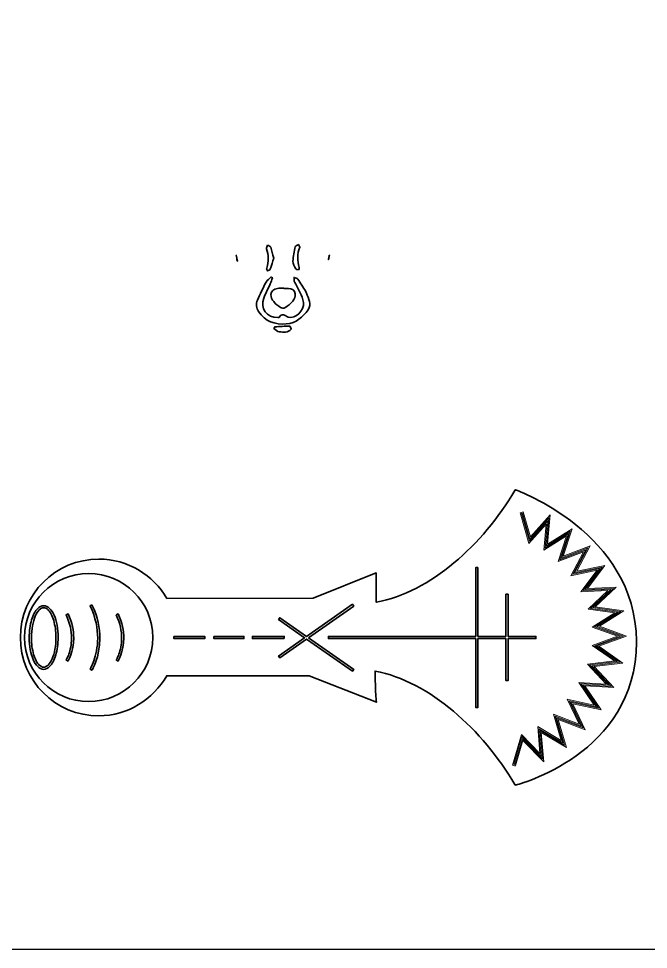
# Model space of a CAD drawing. Header units: inches. Extents: x 25.8 to 55.1, y -42.2 to -1.5.
# Drawn here: x 35.59 to 45.85, y -42.15 to -26.98 of the extents above; entities that cross this region are included whole.
import ezdxf

# ---------------------------------------------------------------- set-up
doc = ezdxf.new("R2010")
doc.units = ezdxf.units.IN
doc.header["$MEASUREMENT"] = 0
doc.layers.add('Capa 2', color=7, linetype='Continuous')

# ---------------------------------------------------------------- blocks, each defined once
blk = doc.blocks.new('block 2')
at = {"layer": 'Capa 2', "color": 175, "lineweight": 35, "true_color": 0x3b4998}
for points in [[(43.075, -35.929), (43.04, -35.929), (43.04, -37.051), (40.639, -37.051), (40.639, -37.086), (43.04, -37.086), (43.04, -38.209), (43.075, -38.209), (43.075, -37.086), (43.531, -37.086), (43.531, -37.772), (43.566, -37.772), (43.566, -37.086), (44.021, -37.086), (44.021, -37.051), (43.566, -37.051), (43.566, -36.365), (43.531, -36.365), (43.531, -37.051), (43.075, -37.051), (43.075, -35.929)], [(40.313, -37.073), (41.051, -36.556), (41.031, -36.527), (40.283, -37.052), (39.848, -36.746), (39.827, -36.775), (40.252, -37.073), (39.827, -37.371), (39.848, -37.4), (40.283, -37.095), (41.031, -37.619), (41.051, -37.59), (40.313, -37.073)], [(38.124, -37.051), (38.124, -37.086), (38.626, -37.086), (38.626, -37.051), (38.124, -37.051)], [(38.774, -37.051), (38.774, -37.086), (39.262, -37.086), (39.262, -37.051), (38.774, -37.051)], [(39.921, -37.086), (39.921, -37.051), (39.402, -37.051), (39.402, -37.086), (39.921, -37.086)], [(36.397, -37.454), (36.397, -37.454), (36.397, -37.454), (36.397, -37.454)], [(37.213, -37.454), (37.213, -37.454), (37.213, -37.454), (37.213, -37.454)]]:
    blk.add_lwpolyline(points, dxfattribs=at)
for points, knots in [([(36.198, -37.354), (36.222, -37.272), (36.236, -37.174), (36.236, -37.069), (36.236, -36.928), (36.212, -36.801), (36.171, -36.707), (36.151, -36.66), (36.126, -36.622), (36.098, -36.594), (36.07, -36.566), (36.037, -36.55), (36.001, -36.55), (35.965, -36.55), (35.932, -36.566), (35.904, -36.594), (35.862, -36.636), (35.828, -36.701), (35.804, -36.783), (35.78, -36.865), (35.766, -36.963), (35.766, -37.069), (35.766, -37.209), (35.791, -37.337), (35.831, -37.43), (35.852, -37.477), (35.876, -37.516), (35.904, -37.543), (35.932, -37.571), (35.965, -37.588), (36.001, -37.588), (36.037, -37.588), (36.07, -37.571), (36.098, -37.543), (36.14, -37.502), (36.174, -37.436), (36.198, -37.354)], [0, 0, 0, 0, 1, 1, 1, 2, 2, 2, 3, 3, 3, 4, 4, 4, 5, 5, 5, 6, 6, 6, 7, 7, 7, 8, 8, 8, 9, 9, 9, 10, 10, 10, 11, 11, 11, 12, 12, 12, 12]), ([(36.788, -36.537), (36.788, -36.537), (36.757, -36.552), (36.757, -36.552), (36.85, -36.747), (36.881, -36.927), (36.881, -37.079), (36.881, -37.232), (36.85, -37.359), (36.819, -37.447), (36.803, -37.491), (36.788, -37.525), (36.776, -37.548), (36.771, -37.56), (36.766, -37.569), (36.763, -37.575), (36.763, -37.575), (36.759, -37.582), (36.759, -37.582), (36.759, -37.582), (36.758, -37.584), (36.758, -37.584), (36.758, -37.584), (36.788, -37.602), (36.788, -37.602), (36.789, -37.6), (36.916, -37.395), (36.916, -37.079), (36.916, -36.922), (36.884, -36.737), (36.788, -36.537)], [0, 0, 0, 0, 1, 1, 1, 2, 2, 2, 3, 3, 3, 4, 4, 4, 5, 5, 5, 6, 6, 6, 7, 7, 7, 8, 8, 8, 9, 9, 9, 10, 10, 10, 10]), ([(35.929, -37.518), (35.893, -37.484), (35.861, -37.422), (35.838, -37.344), (35.815, -37.266), (35.801, -37.171), (35.801, -37.069), (35.801, -36.932), (35.826, -36.809), (35.864, -36.721), (35.883, -36.677), (35.905, -36.642), (35.929, -36.619), (35.953, -36.596), (35.977, -36.585), (36.001, -36.585), (36.026, -36.585), (36.05, -36.596), (36.074, -36.619), (36.109, -36.654), (36.142, -36.715), (36.165, -36.793), (36.187, -36.871), (36.201, -36.966), (36.201, -37.069), (36.201, -37.205), (36.177, -37.329), (36.139, -37.416), (36.12, -37.46), (36.097, -37.495), (36.074, -37.518), (36.05, -37.541), (36.026, -37.553), (36.001, -37.553), (35.977, -37.553), (35.953, -37.541), (35.929, -37.518)], [0, 0, 0, 0, 1, 1, 1, 2, 2, 2, 3, 3, 3, 4, 4, 4, 5, 5, 5, 6, 6, 6, 7, 7, 7, 8, 8, 8, 9, 9, 9, 10, 10, 10, 11, 11, 11, 12, 12, 12, 12]), ([(36.411, -37.338), (36.4, -37.37), (36.389, -37.394), (36.381, -37.411), (36.377, -37.419), (36.373, -37.425), (36.371, -37.429), (36.371, -37.429), (36.368, -37.434), (36.368, -37.434), (36.368, -37.434), (36.367, -37.435), (36.367, -37.435), (36.367, -37.435), (36.397, -37.454), (36.397, -37.454), (36.398, -37.452), (36.49, -37.304), (36.49, -37.076), (36.49, -36.963), (36.467, -36.829), (36.398, -36.685), (36.398, -36.685), (36.366, -36.7), (36.366, -36.7), (36.433, -36.839), (36.455, -36.967), (36.455, -37.076), (36.455, -37.185), (36.433, -37.276), (36.411, -37.338)], [0, 0, 0, 0, 1, 1, 1, 2, 2, 2, 3, 3, 3, 4, 4, 4, 5, 5, 5, 6, 6, 6, 7, 7, 7, 8, 8, 8, 9, 9, 9, 10, 10, 10, 10]), ([(37.183, -36.7), (37.249, -36.839), (37.271, -36.967), (37.271, -37.076), (37.271, -37.185), (37.249, -37.276), (37.227, -37.338), (37.216, -37.37), (37.205, -37.394), (37.197, -37.411), (37.193, -37.419), (37.189, -37.425), (37.187, -37.429), (37.187, -37.429), (37.184, -37.434), (37.184, -37.434), (37.184, -37.434), (37.183, -37.435), (37.183, -37.435), (37.183, -37.435), (37.213, -37.454), (37.213, -37.454), (37.214, -37.452), (37.306, -37.304), (37.306, -37.076), (37.306, -36.963), (37.283, -36.829), (37.214, -36.685), (37.214, -36.685), (37.183, -36.7), (37.183, -36.7)], [0, 0, 0, 0, 1, 1, 1, 2, 2, 2, 3, 3, 3, 4, 4, 4, 5, 5, 5, 6, 6, 6, 7, 7, 7, 8, 8, 8, 9, 9, 9, 10, 10, 10, 10])]:
    blk.add_open_spline(points, degree=3, knots=knots, dxfattribs=at)
blk = doc.blocks.new('block 7')
at = {"layer": 'Capa 2', "color": 12, "lineweight": 35, "true_color": 0xe30513}
for points, knots in [([(39.647, -30.675), (39.665, -30.685), (39.693, -30.692), (39.699, -30.708), (39.719, -30.763), (39.731, -30.821), (39.749, -30.885), (39.731, -30.944), (39.714, -31.006), (39.691, -31.065), (39.686, -31.078), (39.662, -31.084), (39.646, -31.093), (39.642, -31.078), (39.63, -31.06), (39.634, -31.047), (39.668, -30.941), (39.664, -30.837), (39.632, -30.732), (39.627, -30.716), (39.641, -30.694), (39.647, -30.675)], [0, 0, 0, 0, 1, 1, 1, 2, 2, 2, 3, 3, 3, 4, 4, 4, 5, 5, 5, 6, 6, 6, 7, 7, 7, 7]), ([(40.1, -30.698), (40.103, -30.684), (40.133, -30.676), (40.15, -30.665), (40.158, -30.679), (40.166, -30.692), (40.176, -30.707), (40.126, -30.818), (40.135, -30.927), (40.165, -31.038), (40.168, -31.048), (40.157, -31.073), (40.151, -31.074), (40.137, -31.075), (40.112, -31.07), (40.108, -31.06), (40.088, -31.021), (40.061, -30.978), (40.062, -30.937), (40.065, -30.857), (40.083, -30.777), (40.1, -30.698)], [0, 0, 0, 0, 1, 1, 1, 2, 2, 2, 3, 3, 3, 4, 4, 4, 5, 5, 5, 6, 6, 6, 7, 7, 7, 7]), ([(39.135, -30.836), (39.143, -30.869), (39.148, -30.901), (39.154, -30.934), (39.155, -30.934), (39.155, -30.934), (39.156, -30.934), (39.15, -30.901), (39.144, -30.868), (39.137, -30.836), (39.137, -30.836), (39.136, -30.836), (39.135, -30.836)], [0, 0, 0, 0, 1, 1, 1, 2, 2, 2, 3, 3, 3, 4, 4, 4, 4]), ([(40.641, -30.912), (40.645, -30.888), (40.65, -30.864), (40.655, -30.839), (40.655, -30.839), (40.654, -30.839), (40.654, -30.838), (40.648, -30.863), (40.644, -30.888), (40.639, -30.913), (40.64, -30.913), (40.64, -30.913), (40.641, -30.912)], [0, 0, 0, 0, 1, 1, 1, 2, 2, 2, 3, 3, 3, 4, 4, 4, 4]), ([(40.269, -31.43), (40.275, -31.438), (40.278, -31.448), (40.281, -31.457), (40.311, -31.545), (40.375, -31.638), (40.309, -31.726), (40.222, -31.845), (40.116, -31.948), (39.953, -31.958), (39.766, -31.97), (39.608, -31.92), (39.502, -31.755), (39.464, -31.697), (39.453, -31.635), (39.483, -31.571), (39.529, -31.472), (39.573, -31.372), (39.624, -31.276), (39.642, -31.242), (39.679, -31.219), (39.707, -31.191), (39.714, -31.196), (39.721, -31.201), (39.728, -31.206), (39.717, -31.24), (39.708, -31.275), (39.693, -31.307), (39.658, -31.384), (39.615, -31.458), (39.585, -31.536), (39.521, -31.702), (39.635, -31.857), (39.814, -31.855), (39.821, -31.855), (39.833, -31.857), (39.835, -31.853), (39.882, -31.767), (39.928, -31.827), (39.984, -31.845), (40.101, -31.884), (40.25, -31.741), (40.233, -31.609), (40.225, -31.551), (40.2, -31.495), (40.176, -31.441), (40.149, -31.38), (40.113, -31.323), (40.084, -31.262), (40.076, -31.245), (40.081, -31.221), (40.08, -31.201), (40.101, -31.21), (40.131, -31.212), (40.142, -31.228), (40.188, -31.293), (40.228, -31.362), (40.269, -31.43)], [0, 0, 0, 0, 1, 1, 1, 2, 2, 2, 3, 3, 3, 4, 4, 4, 5, 5, 5, 6, 6, 6, 7, 7, 7, 8, 8, 8, 9, 9, 9, 10, 10, 10, 11, 11, 11, 12, 12, 12, 13, 13, 13, 14, 14, 14, 15, 15, 15, 16, 16, 16, 17, 17, 17, 18, 18, 18, 19, 19, 19, 19]), ([(39.808, -31.379), (39.843, -31.375), (39.878, -31.376), (39.913, -31.374), (39.913, -31.375), (39.913, -31.377), (39.913, -31.378), (39.937, -31.378), (39.962, -31.378), (39.987, -31.378), (40.049, -31.378), (40.091, -31.415), (40.099, -31.469), (40.104, -31.505), (40.085, -31.555), (40.061, -31.585), (40.026, -31.629), (39.978, -31.664), (39.931, -31.695), (39.915, -31.706), (39.878, -31.703), (39.861, -31.691), (39.819, -31.665), (39.777, -31.634), (39.748, -31.595), (39.723, -31.563), (39.7, -31.517), (39.703, -31.48), (39.707, -31.425), (39.75, -31.387), (39.808, -31.379)], [0, 0, 0, 0, 1, 1, 1, 2, 2, 2, 3, 3, 3, 4, 4, 4, 5, 5, 5, 6, 6, 6, 7, 7, 7, 8, 8, 8, 9, 9, 9, 10, 10, 10, 10]), ([(40.031, -32.041), (39.982, -32.109), (39.906, -32.091), (39.839, -32.087), (39.809, -32.086), (39.781, -32.052), (39.753, -32.032), (39.758, -32.023), (39.764, -32.014), (39.769, -32.005), (39.848, -32.001), (39.927, -31.995), (40.006, -31.994), (40.015, -31.994), (40.036, -32.034), (40.031, -32.041)], [0, 0, 0, 0, 1, 1, 1, 2, 2, 2, 3, 3, 3, 4, 4, 4, 5, 5, 5, 5])]:
    blk.add_open_spline(points, degree=3, knots=knots, dxfattribs=at)

msp = doc.modelspace()

# ---------------------------------------------------------------- hatches: boundary and pattern name
at = {"layer": 'Capa 2', "true_color": 0x3b4998}
h = msp.add_hatch(color=175, dxfattribs=at)
h.dxf.hatch_style = 2
h.paths.add_polyline_path([(43.931, -35.43), (43.814, -35.022), (43.781, -35.031), (43.764, -35.036), (43.907, -35.534), (44.188, -35.219), (44.151, -35.647), (44.519, -35.414), (44.384, -35.831), (44.794, -35.672), (44.587, -36.062), (45.019, -35.972), (44.752, -36.324), (45.193, -36.305), (44.871, -36.606), (45.306, -36.666), (44.936, -36.899), (45.348, -37.046), (44.937, -37.197), (45.298, -37.45), (44.858, -37.503), (45.164, -37.827), (44.718, -37.8), (44.967, -38.171), (44.53, -38.076), (44.722, -38.48), (44.304, -38.321), (44.43, -38.749), (44.049, -38.522), (44.084, -38.958), (43.785, -38.65), (43.637, -39.148), (43.669, -39.158), (43.686, -39.163), (43.809, -38.749), (44.147, -39.097), (44.108, -38.617), (44.516, -38.86), (44.382, -38.406), (44.823, -38.574), (44.621, -38.148), (45.081, -38.249), (44.819, -37.857), (45.29, -37.886), (44.966, -37.542), (45.438, -37.485), (45.047, -37.211), (45.498, -37.045), (45.453, -37.029), (45.053, -36.886), (45.453, -36.634), (44.985, -36.57), (45.329, -36.248), (44.859, -36.268), (45.144, -35.894), (44.684, -35.989), (44.905, -35.575), (44.466, -35.744), (44.612, -35.295), (44.211, -35.548), (44.253, -35.069)])
at = {"layer": 'Capa 2', "true_color": 0x1c1c1b}
h = msp.add_hatch(color=179, dxfattribs=at)
h.dxf.hatch_style = 2
h.paths.add_polyline_path([(45.447, -37.045), (45.009, -37.206), (45.39, -37.473), (44.929, -37.529), (45.247, -37.866), (44.784, -37.838), (45.042, -38.222), (44.59, -38.123), (44.788, -38.542), (44.355, -38.377), (44.486, -38.822), (44.088, -38.584), (44.125, -39.049), (43.801, -38.715), (43.674, -39.141), (43.659, -39.136), (43.793, -38.684), (44.106, -39.006), (44.069, -38.555), (44.459, -38.787), (44.331, -38.35), (44.756, -38.513), (44.561, -38.101), (45.007, -38.198), (44.752, -37.819), (45.207, -37.847), (44.895, -37.516), (45.346, -37.462), (44.975, -37.202), (45.399, -37.045), (44.976, -36.894), (45.356, -36.655), (44.911, -36.594), (45.239, -36.286), (44.789, -36.305), (45.062, -35.946), (44.62, -36.037), (44.832, -35.639), (44.412, -35.801), (44.551, -35.373), (44.172, -35.613), (44.21, -35.167), (43.915, -35.498), (43.786, -35.048), (43.802, -35.044), (43.923, -35.466), (44.231, -35.12), (44.19, -35.582), (44.58, -35.336), (44.438, -35.774), (44.867, -35.608), (44.651, -36.014), (45.101, -35.921), (44.823, -36.287), (45.282, -36.268), (44.946, -36.582), (45.403, -36.645), (45.013, -36.89)])

# ---------------------------------------------------------------- linework, layer by layer
at = {"layer": 'Capa 2', "color": 178, "lineweight": 25, "true_color": 0x010000}
msp.add_lwpolyline([(55.059, -42.152), (29.762, -42.152), (29.762, -1.508), (55.059, -1.508), (55.059, -42.152)], dxfattribs=at)
at = {"layer": 'Capa 2', "lineweight": 0}
for points in [[(43.931, -35.43), (43.814, -35.022), (43.781, -35.031), (43.764, -35.036), (43.907, -35.534), (44.188, -35.219), (44.151, -35.647), (44.519, -35.414), (44.384, -35.831), (44.794, -35.672), (44.587, -36.062), (45.019, -35.972), (44.752, -36.324), (45.193, -36.305), (44.871, -36.606), (45.306, -36.666), (44.936, -36.899), (45.348, -37.046), (44.937, -37.197), (45.298, -37.45), (44.858, -37.503), (45.164, -37.827), (44.718, -37.8), (44.967, -38.171), (44.53, -38.076), (44.722, -38.48), (44.304, -38.321), (44.43, -38.749), (44.049, -38.522), (44.084, -38.958), (43.785, -38.65), (43.637, -39.148), (43.669, -39.158), (43.686, -39.163), (43.809, -38.749), (44.147, -39.097), (44.108, -38.617), (44.516, -38.86), (44.382, -38.406), (44.823, -38.574), (44.621, -38.148), (45.081, -38.249), (44.819, -37.857), (45.29, -37.886), (44.966, -37.542), (45.438, -37.485), (45.047, -37.211), (45.498, -37.045), (45.453, -37.029), (45.053, -36.886), (45.453, -36.634), (44.985, -36.57), (45.329, -36.248), (44.859, -36.268), (45.144, -35.894), (44.684, -35.989), (44.905, -35.575), (44.466, -35.744), (44.612, -35.295), (44.211, -35.548), (44.253, -35.069), (43.931, -35.43)], [(45.447, -37.045), (45.009, -37.206), (45.39, -37.473), (44.929, -37.529), (45.247, -37.866), (44.784, -37.838), (45.042, -38.222), (44.59, -38.123), (44.788, -38.542), (44.355, -38.377), (44.486, -38.822), (44.088, -38.584), (44.125, -39.049), (43.801, -38.715), (43.674, -39.141), (43.659, -39.136), (43.793, -38.684), (44.106, -39.006), (44.069, -38.555), (44.459, -38.787), (44.331, -38.35), (44.756, -38.513), (44.561, -38.101), (45.007, -38.198), (44.752, -37.819), (45.207, -37.847), (44.895, -37.516), (45.346, -37.462), (44.975, -37.202), (45.399, -37.045), (44.976, -36.894), (45.356, -36.655), (44.911, -36.594), (45.239, -36.286), (44.789, -36.305), (45.062, -35.946), (44.62, -36.037), (44.832, -35.639), (44.412, -35.801), (44.551, -35.373), (44.172, -35.613), (44.21, -35.167), (43.915, -35.498), (43.786, -35.048), (43.802, -35.044), (43.923, -35.466), (44.231, -35.12), (44.19, -35.582), (44.58, -35.336), (44.438, -35.774), (44.867, -35.608), (44.651, -36.014), (45.101, -35.921), (44.823, -36.287), (45.282, -36.268), (44.946, -36.582), (45.403, -36.645), (45.013, -36.89), (45.447, -37.045)]]:
    msp.add_lwpolyline(points, dxfattribs=at)
at = {"layer": 'Capa 2', "color": 12, "lineweight": 35, "true_color": 0xe30513}
msp.add_open_spline([(43.676, -34.674), (43.15, -35.564), (42.31, -36.325), (41.418, -36.494), (41.418, -36.348), (41.418, -36.236), (41.419, -36.16), (41.419, -36.081), (41.419, -36.041), (41.419, -36.041), (41.419, -36.041), (41.419, -36.015), (41.419, -36.015), (41.419, -36.015), (40.392, -36.43), (40.392, -36.43), (40.392, -36.43), (38.009, -36.431), (38.009, -36.431), (37.788, -36.05), (37.371, -35.791), (36.899, -35.791), (36.194, -35.791), (35.622, -36.363), (35.622, -37.069), (35.622, -37.774), (36.194, -38.346), (36.899, -38.346), (37.372, -38.346), (37.785, -38.074), (38.006, -37.693), (38.006, -37.693), (40.324, -37.693), (40.324, -37.693), (40.324, -37.693), (41.422, -38.123), (41.422, -38.123), (41.422, -38.123), (41.419, -38.095), (41.419, -38.095), (41.419, -38.095), (41.418, -38.083), (41.416, -38.061), (41.411, -37.996), (41.401, -37.84), (41.401, -37.616), (42.293, -37.786), (43.15, -38.573), (43.676, -39.464), (43.676, -39.464), (43.683, -39.475), (43.683, -39.475), (43.683, -39.475), (43.695, -39.472), (43.695, -39.472), (43.697, -39.472), (44.186, -39.349), (44.676, -38.998), (45.165, -38.646), (45.657, -38.063), (45.657, -37.144), (45.657, -37.139), (45.657, -37.134), (45.657, -37.128), (45.651, -36.243), (45.16, -35.627), (44.672, -35.233), (44.184, -34.839), (43.698, -34.666), (43.697, -34.666), (43.697, -34.666), (43.683, -34.661), (43.683, -34.661), (43.683, -34.661), (43.676, -34.674), (43.676, -34.674)], degree=3, knots=[0, 0, 0, 0, 1, 1, 1, 2, 2, 2, 3, 3, 3, 4, 4, 4, 5, 5, 5, 6, 6, 6, 7, 7, 7, 8, 8, 8, 9, 9, 9, 10, 10, 10, 11, 11, 11, 12, 12, 12, 13, 13, 13, 14, 14, 14, 15, 15, 15, 16, 16, 16, 17, 17, 17, 18, 18, 18, 19, 19, 19, 20, 20, 20, 21, 21, 21, 22, 22, 22, 23, 23, 23, 24, 24, 24, 25, 25, 25, 25], dxfattribs=at)
at = {"layer": 'Capa 2', "color": 2, "lineweight": 35, "true_color": 0xf1e504}
msp.add_open_spline([(35.69, -37.069), (35.69, -37.645), (36.158, -38.113), (36.734, -38.113), (37.311, -38.113), (37.778, -37.645), (37.778, -37.069), (37.778, -36.492), (37.311, -36.025), (36.734, -36.025), (36.158, -36.025), (35.69, -36.492), (35.69, -37.069)], degree=3, knots=[0, 0, 0, 0, 1, 1, 1, 2, 2, 2, 3, 3, 3, 4, 4, 4, 4], dxfattribs=at)

# ---------------------------------------------------------------- block references
at = {"layer": 'Capa 2'}
for name in ['block 7', 'block 2']:
    msp.add_blockref(name, (0, 0), dxfattribs=at)

doc.saveas('drawing.dxf')
